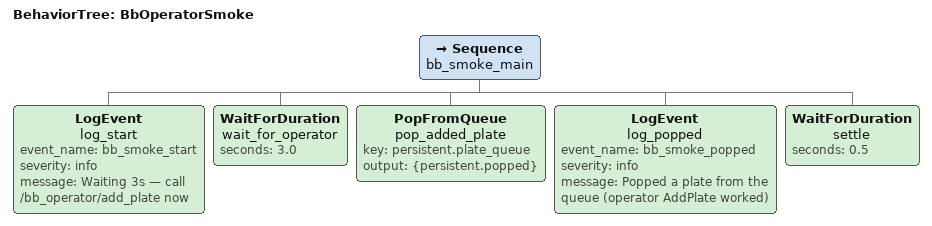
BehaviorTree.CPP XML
<root BTCPP_format="4" main_tree_to_execute="BbOperatorSmoke">
  <BehaviorTree ID="BbOperatorSmoke">
    <Sequence name="bb_smoke_main">
      <LogEvent name="log_start"
                event_name="bb_smoke_start"
                severity="info"
                message="Waiting 3s — call /bb_operator/add_plate now"/>

      <WaitForDuration name="wait_for_operator" seconds="3.0"/>

      <PopFromQueue name="pop_added_plate"
                    key="persistent.plate_queue"
                    output="{persistent.popped}"/>

      <LogEvent name="log_popped"
                event_name="bb_smoke_popped"
                severity="info"
                message="Popped a plate from the queue (operator AddPlate worked)"/>

      <WaitForDuration name="settle" seconds="0.5"/>
    </Sequence>
  </BehaviorTree>
</root>
